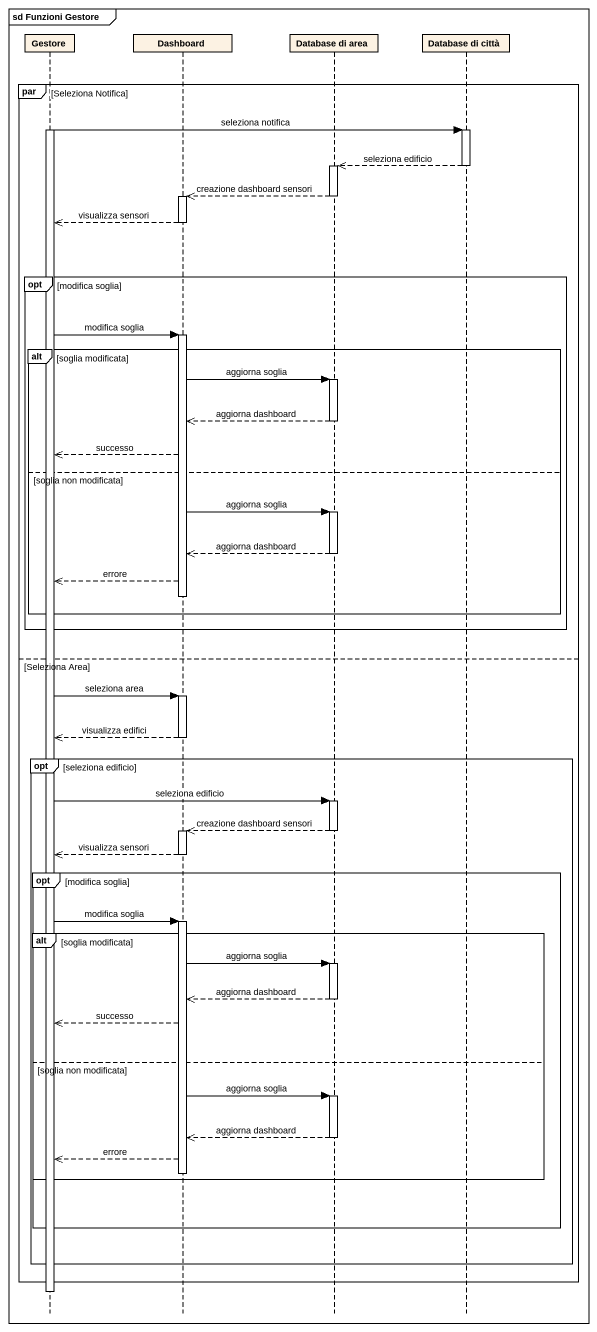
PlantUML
@startuml
mainframe sd Funzioni Gestore
hide footbox
participant Gestore
participant Dashboard
participant "Database di area" as Database_di_area
participant "Database di città" as Database_di_città

par Seleziona Notifica
  activate Gestore
  Gestore -> Database_di_città : seleziona notifica
  activate Database_di_città
  Database_di_città -->> Database_di_area : seleziona edificio
  deactivate Database_di_città
  activate Database_di_area
  Database_di_area -->> Dashboard : creazione dashboard sensori
  deactivate Database_di_area
  activate Dashboard
  Dashboard -->> Gestore : visualizza sensori
  deactivate Dashboard
  opt modifica soglia
    Gestore -> Dashboard : modifica soglia
    activate Dashboard
    alt soglia modificata
      Dashboard -> Database_di_area : aggiorna soglia
      activate Database_di_area
      Database_di_area -->> Dashboard : aggiorna dashboard
      deactivate Database_di_area
      Dashboard -->> Gestore : successo
    else soglia non modificata
      Dashboard -> Database_di_area : aggiorna soglia
      activate Database_di_area
      Database_di_area -->> Dashboard : aggiorna dashboard
      deactivate Database_di_area
      Dashboard -->> Gestore : errore
      deactivate Dashboard
    end
  end
else Seleziona Area
  Gestore -> Dashboard : seleziona area
  activate Dashboard
  Dashboard -->> Gestore : visualizza edifici
  deactivate Dashboard
  opt seleziona edificio
    Gestore -> Database_di_area : seleziona edificio
    activate Database_di_area
    Database_di_area -->> Dashboard : creazione dashboard sensori
    deactivate Database_di_area
    activate Dashboard
    Dashboard -->> Gestore : visualizza sensori
    deactivate Dashboard
    opt modifica soglia
      Gestore -> Dashboard : modifica soglia
      activate Dashboard
      alt soglia modificata
        Dashboard -> Database_di_area : aggiorna soglia
        activate Database_di_area
        Database_di_area -->> Dashboard : aggiorna dashboard
        deactivate Database_di_area
        Dashboard -->> Gestore : successo
      else soglia non modificata
        Dashboard -> Database_di_area : aggiorna soglia
        activate Database_di_area
        Database_di_area -->> Dashboard : aggiorna dashboard
        deactivate Database_di_area
        Dashboard -->> Gestore : errore
        deactivate Dashboard
      end
    end
  end
end
deactivate Gestore
@enduml
